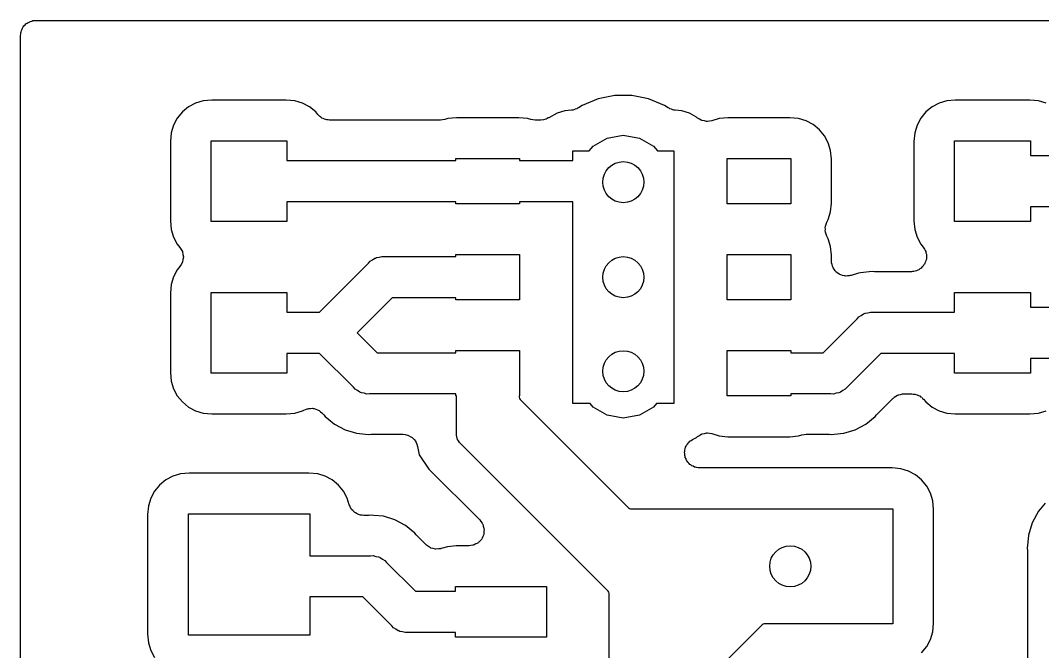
# Model space of a CAD drawing. Extents: x 91 to 190.2, y -113.9 to -59.9.
# Drawn here: x 91.39 to 101.49, y -66.96 to -60.72 of the extents above; entities that cross this region are included whole.
import ezdxf

# ---------------------------------------------------------------- set-up
doc = ezdxf.new("R2010")
doc.units = 0
doc.header["$MEASUREMENT"] = 0
doc.layers.add('BLACK', color=7, linetype='CONTINUOUS')

msp = doc.modelspace()

# ---------------------------------------------------------------- linework, layer by layer
at = {"layer": 'BLACK', "linetype": 'CONTINUOUS'}
for p, q in [((91.4887, -60.729), (91.5016, -60.7268)), ((91.5016, -60.7268), (91.514, -60.7223)), ((91.514, -60.7223), (91.5271, -60.7223)), ((91.5271, -60.7223), (91.54, -60.72)), ((91.54, -60.72), (103.391, -60.72)), ((91.3968, -60.8316), (91.399, -60.8187)), ((91.399, -60.8187), (91.4056, -60.8073)), ((91.4056, -60.8073), (91.4101, -60.795)), ((91.4101, -60.795), (91.4185, -60.7849)), ((91.4185, -60.7849), (91.4251, -60.7736)), ((91.4251, -60.7736), (91.4351, -60.7651)), ((91.4351, -60.7651), (91.4436, -60.7551)), ((91.4436, -60.7551), (91.4549, -60.7485)), ((91.4549, -60.7485), (91.465, -60.7401)), ((91.465, -60.7401), (91.4773, -60.7356)), ((91.4773, -60.7356), (91.4887, -60.729)), ((91.39, -60.87), (91.3923, -60.8571)), ((91.39, -69.7827), (91.39, -60.87)), ((91.3923, -60.844), (91.3968, -60.8316)), ((91.3923, -60.8571), (91.3923, -60.844)), ((93.1966, -61.5158), (93.1212, -61.5387)), ((93.2824, -61.5073), (93.1966, -61.5158)), ((94.0176, -61.5073), (93.2824, -61.5073)), ((94.1034, -61.5158), (94.0176, -61.5073)), ((94.1788, -61.5387), (94.1034, -61.5158)), ((97.1, -61.4957), (96.944, -61.5604)), ((97.2656, -61.4628), (97.1, -61.4957)), ((97.4344, -61.4628), (97.2656, -61.4628)), ((97.6, -61.4957), (97.4344, -61.4628)), ((97.756, -61.5604), (97.6, -61.4957)), ((100.547, -61.5158), (100.471, -61.5387)), ((100.632, -61.5073), (100.547, -61.5158)), ((101.368, -61.5073), (100.632, -61.5073)), ((101.453, -61.5158), (101.368, -61.5073)), ((101.529, -61.5387), (101.453, -61.5158)), ((92.9908, -61.6258), (92.9408, -61.6867)), ((93.0517, -61.5758), (92.9908, -61.6258)), ((93.1212, -61.5387), (93.0517, -61.5758)), ((94.2483, -61.5758), (94.1788, -61.5387)), ((94.3092, -61.6258), (94.2483, -61.5758)), ((94.3307, -61.652), (94.3092, -61.6258)), ((96.7716, -61.6158), (96.6962, -61.6387)), ((96.8391, -61.6091), (96.7716, -61.6158)), ((96.8494, -61.6063), (96.8391, -61.6091)), ((96.86, -61.6056), (96.8494, -61.6063)), ((96.8743, -61.5993), (96.86, -61.6056)), ((96.8892, -61.5951), (96.8743, -61.5993)), ((96.8979, -61.5889), (96.8892, -61.5951)), ((96.9077, -61.5846), (96.8979, -61.5889)), ((96.944, -61.5604), (96.9077, -61.5846)), ((97.7923, -61.5846), (97.756, -61.5604)), ((97.8021, -61.5889), (97.7923, -61.5846)), ((97.8108, -61.5951), (97.8021, -61.5889)), ((97.8257, -61.5993), (97.8108, -61.5951)), ((97.84, -61.6056), (97.8257, -61.5993)), ((97.8506, -61.6063), (97.84, -61.6056)), ((97.8609, -61.6091), (97.8506, -61.6063)), ((97.9284, -61.6158), (97.8609, -61.6091)), ((98.0038, -61.6387), (97.9284, -61.6158)), ((100.341, -61.6258), (100.291, -61.6867)), ((100.402, -61.5758), (100.341, -61.6258)), ((100.471, -61.5387), (100.402, -61.5758)), ((92.9408, -61.6867), (92.9037, -61.7562)), ((94.3413, -61.661), (94.3307, -61.652)), ((94.3502, -61.6717), (94.3413, -61.661)), ((94.3609, -61.6779), (94.3502, -61.6717)), ((94.3702, -61.6859), (94.3609, -61.6779)), ((94.3833, -61.6908), (94.3702, -61.6859)), ((94.3953, -61.6978), (94.3833, -61.6908)), ((94.4075, -61.6999), (94.3953, -61.6978)), ((94.419, -61.7042), (94.4075, -61.6999)), ((94.4329, -61.7044), (94.419, -61.7042)), ((94.4466, -61.7068), (94.4329, -61.7044)), ((95.5416, -61.7068), (94.4466, -61.7068)), ((95.5632, -61.703), (95.5416, -61.7068)), ((95.5851, -61.7003), (95.5632, -61.703)), ((95.6166, -61.6908), (95.5851, -61.7003)), ((95.7024, -61.6823), (95.6166, -61.6908)), ((96.3176, -61.6823), (95.7024, -61.6823)), ((96.4034, -61.6908), (96.3176, -61.6823)), ((96.4349, -61.7003), (96.4034, -61.6908)), ((96.4568, -61.703), (96.4349, -61.7003)), ((96.4784, -61.7068), (96.4568, -61.703)), ((96.5353, -61.7068), (96.4784, -61.7068)), ((96.5601, -61.7024), (96.5353, -61.7068)), ((96.585, -61.6983), (96.5601, -61.7024)), ((96.5857, -61.6979), (96.585, -61.6983)), ((96.5866, -61.6978), (96.5857, -61.6979)), ((96.6084, -61.6851), (96.5866, -61.6978)), ((96.6112, -61.6836), (96.6084, -61.6851)), ((96.6137, -61.6828), (96.6112, -61.6836)), ((96.6962, -61.6387), (96.6137, -61.6828)), ((98.0733, -61.6758), (98.0038, -61.6387)), ((98.0849, -61.6853), (98.0733, -61.6758)), ((98.1034, -61.6957), (98.0849, -61.6853)), ((98.1212, -61.7073), (98.1034, -61.6957)), ((98.126, -61.7085), (98.1212, -61.7073)), ((98.1303, -61.7109), (98.126, -61.7085)), ((98.1512, -61.7143), (98.1303, -61.7109)), ((98.1719, -61.7192), (98.1512, -61.7143)), ((98.1768, -61.7186), (98.1719, -61.7192)), ((98.1817, -61.7194), (98.1768, -61.7186)), ((98.2026, -61.7155), (98.1817, -61.7194)), ((98.2236, -61.7129), (98.2026, -61.7155)), ((98.2966, -61.6908), (98.2236, -61.7129)), ((98.3824, -61.6823), (98.2966, -61.6908)), ((98.9976, -61.6823), (98.3824, -61.6823)), ((99.0834, -61.6908), (98.9976, -61.6823)), ((99.1588, -61.7137), (99.0834, -61.6908)), ((99.2283, -61.7508), (99.1588, -61.7137)), ((100.291, -61.6867), (100.254, -61.7562)), ((92.8808, -61.8316), (92.8723, -61.9174)), ((92.9037, -61.7562), (92.8808, -61.8316)), ((99.2892, -61.8008), (99.2283, -61.7508)), ((99.3392, -61.8617), (99.2892, -61.8008)), ((100.231, -61.8316), (100.222, -61.9174)), ((100.254, -61.7562), (100.231, -61.8316)), ((92.8723, -61.9174), (92.8723, -62.7026)), ((93.275, -62.71), (93.275, -61.91)), ((93.275, -61.91), (94.025, -61.91)), ((94.025, -61.91), (94.025, -62.1068)), ((97.0516, -61.9644), (97.1912, -61.8837)), ((97.1912, -61.8837), (97.35, -61.8557)), ((97.35, -61.8557), (97.5088, -61.8837)), ((97.5088, -61.8837), (97.6484, -61.9644)), ((99.3763, -61.9312), (99.3392, -61.8617)), ((99.3992, -62.0066), (99.3763, -61.9312)), ((100.222, -61.9174), (100.222, -62.7026)), ((100.625, -62.71), (100.625, -61.91)), ((100.625, -61.91), (101.375, -61.91)), ((101.375, -61.91), (101.375, -62.056)), ((96.85, -62.1068), (96.85, -62.01)), ((96.85, -62.01), (97.0133, -62.01)), ((97.0133, -62.01), (97.0516, -61.9644)), ((97.6484, -61.9644), (97.6867, -62.01)), ((97.6867, -62.01), (97.85, -62.01)), ((97.85, -62.01), (97.85, -64.51)), ((99.4077, -62.0924), (99.3992, -62.0066)), ((94.025, -62.1068), (95.695, -62.1068)), ((95.695, -62.1068), (95.695, -62.085)), ((95.695, -62.085), (96.325, -62.085)), ((96.325, -62.085), (96.325, -62.1068)), ((96.325, -62.1068), (96.85, -62.1068)), ((98.375, -62.535), (98.375, -62.085)), ((98.375, -62.085), (99.005, -62.085)), ((99.005, -62.085), (99.005, -62.535)), ((99.4077, -62.5276), (99.4077, -62.0924)), ((101.375, -62.056), (103.43, -62.056)), ((95.695, -62.5132), (94.025, -62.5132)), ((94.025, -62.5132), (94.025, -62.71)), ((95.695, -62.535), (95.695, -62.5132)), ((96.325, -62.535), (95.695, -62.535)), ((96.85, -62.5132), (96.325, -62.5132)), ((96.325, -62.5132), (96.325, -62.535)), ((96.85, -64.51), (96.85, -62.5132)), ((99.005, -62.535), (98.375, -62.535)), ((99.3992, -62.6134), (99.4077, -62.5276)), ((99.3763, -62.6888), (99.3992, -62.6134)), ((103.35, -62.564), (101.375, -62.564)), ((101.375, -62.564), (101.375, -62.71)), ((92.8723, -62.7026), (92.8808, -62.7884)), ((94.025, -62.71), (93.275, -62.71)), ((99.3482, -62.7541), (99.3561, -62.7344)), ((99.3561, -62.7344), (99.3627, -62.7143)), ((99.3627, -62.7143), (99.3763, -62.6888)), ((100.222, -62.7026), (100.231, -62.7884)), ((101.375, -62.71), (100.625, -62.71)), ((92.8808, -62.7884), (92.9037, -62.8638)), ((99.3465, -62.7638), (99.3481, -62.7591)), ((99.3472, -62.785), (99.3465, -62.7638)), ((99.3465, -62.8062), (99.3472, -62.785)), ((99.3481, -62.8109), (99.3465, -62.8062)), ((99.3481, -62.7591), (99.3482, -62.7541)), ((99.3482, -62.8159), (99.3481, -62.8109)), ((99.3561, -62.8356), (99.3482, -62.8159)), ((99.3627, -62.8557), (99.3561, -62.8356)), ((100.231, -62.7884), (100.254, -62.8638)), ((92.9037, -62.8638), (92.9408, -62.9333)), ((92.9408, -62.9333), (92.9667, -62.9648)), ((99.3763, -62.8812), (99.3627, -62.8557)), ((99.3992, -62.9566), (99.3763, -62.8812)), ((100.254, -62.8638), (100.291, -62.9333)), ((100.291, -62.9333), (100.314, -62.9616)), ((92.9667, -62.9648), (92.9786, -62.9861)), ((92.9786, -62.9861), (92.9911, -63.0072)), ((92.9911, -63.0072), (92.9914, -63.0088)), ((92.9914, -63.0088), (92.9922, -63.0102)), ((92.9922, -63.0102), (92.9962, -63.0343)), ((92.9962, -63.0343), (93.0007, -63.0584)), ((95.695, -63.0568), (95.695, -63.035)), ((95.695, -63.035), (96.325, -63.035)), ((96.325, -63.035), (96.325, -63.485)), ((98.375, -63.485), (98.375, -63.035)), ((98.375, -63.035), (99.005, -63.035)), ((99.005, -63.035), (99.005, -63.485)), ((99.4077, -63.0424), (99.3992, -62.9566)), ((99.4077, -63.0999), (99.4077, -63.0424)), ((100.314, -62.9616), (100.32, -62.9724)), ((100.32, -62.9724), (100.328, -62.9818)), ((100.328, -62.9818), (100.333, -62.9949)), ((100.333, -62.9949), (100.34, -63.007)), ((100.34, -63.007), (100.342, -63.0192)), ((100.342, -63.0192), (100.346, -63.0308)), ((100.346, -63.0308), (100.346, -63.0447)), ((100.346, -63.0447), (100.348, -63.0584)), ((92.9787, -63.1339), (92.9667, -63.1552)), ((92.9911, -63.1128), (92.9787, -63.1339)), ((92.9914, -63.1112), (92.9911, -63.1128)), ((92.9922, -63.1098), (92.9914, -63.1112)), ((92.9962, -63.0857), (92.9922, -63.1098)), ((93.0007, -63.0616), (92.9962, -63.0857)), ((93.0007, -63.0584), (93.0005, -63.06)), ((93.0005, -63.06), (93.0007, -63.0616)), ((94.3458, -63.6068), (94.83, -63.1226)), ((94.83, -63.1226), (94.8474, -63.1019)), ((94.8474, -63.1019), (94.8707, -63.0885)), ((94.8707, -63.0885), (94.8928, -63.073)), ((94.8928, -63.073), (94.9016, -63.0706)), ((94.9016, -63.0706), (94.9094, -63.0661)), ((94.9094, -63.0661), (94.936, -63.0614)), ((94.936, -63.0614), (94.962, -63.0545)), ((94.962, -63.0545), (94.9889, -63.0568)), ((94.9889, -63.0568), (95.695, -63.0568)), ((99.4092, -63.1088), (99.4077, -63.0999)), ((99.4087, -63.1178), (99.4092, -63.1088)), ((99.4137, -63.1343), (99.4087, -63.1178)), ((99.4167, -63.1512), (99.4137, -63.1343)), ((99.4212, -63.159), (99.4167, -63.1512)), ((100.319, -63.1425), (100.312, -63.1545)), ((100.328, -63.1318), (100.319, -63.1425)), ((100.332, -63.1202), (100.328, -63.1318)), ((100.338, -63.1096), (100.332, -63.1202)), ((100.341, -63.0959), (100.338, -63.1096)), ((100.346, -63.0828), (100.341, -63.0959)), ((100.348, -63.0584), (100.346, -63.0705)), ((100.346, -63.0705), (100.346, -63.0828)), ((92.9408, -63.1867), (92.9037, -63.2562)), ((92.9667, -63.1552), (92.9408, -63.1867)), ((99.4239, -63.1677), (99.4212, -63.159)), ((99.4342, -63.1814), (99.4239, -63.1677)), ((99.4428, -63.1963), (99.4342, -63.1814)), ((99.4497, -63.2021), (99.4428, -63.1963)), ((99.4551, -63.2094), (99.4497, -63.2021)), ((99.4695, -63.2187), (99.4551, -63.2094)), ((99.4827, -63.2298), (99.4695, -63.2187)), ((99.4912, -63.2329), (99.4827, -63.2298)), ((99.4987, -63.2378), (99.4912, -63.2329)), ((99.5155, -63.2417), (99.4987, -63.2378)), ((99.5316, -63.2476), (99.5155, -63.2417)), ((99.5407, -63.2476), (99.5316, -63.2476)), ((99.5495, -63.2497), (99.5407, -63.2476)), ((99.5665, -63.2476), (99.5495, -63.2497)), ((99.5837, -63.2476), (99.5665, -63.2476)), ((99.5922, -63.2445), (99.5837, -63.2476)), ((99.6012, -63.2434), (99.5922, -63.2445)), ((99.6765, -63.2206), (99.6012, -63.2434)), ((99.6932, -63.2155), (99.6765, -63.2206)), ((99.6765, -63.2206), (99.6765, -63.2206)), ((99.6765, -63.2206), (99.6765, -63.2206)), ((99.8114, -63.2039), (99.6932, -63.2155)), ((99.8337, -63.2061), (99.8114, -63.2039)), ((99.8411, -63.2055), (99.8337, -63.2061)), ((99.8484, -63.2068), (99.8411, -63.2055)), ((100.198, -63.2068), (99.8484, -63.2068)), ((100.21, -63.2047), (100.198, -63.2068)), ((100.223, -63.2048), (100.21, -63.2047)), ((100.236, -63.2002), (100.223, -63.2048)), ((100.249, -63.1978), (100.236, -63.2002)), ((100.26, -63.1916), (100.249, -63.1978)), ((100.272, -63.1875), (100.26, -63.1916)), ((100.282, -63.1787), (100.272, -63.1875)), ((100.295, -63.1717), (100.282, -63.1787)), ((100.302, -63.1623), (100.295, -63.1717)), ((100.312, -63.1545), (100.302, -63.1623)), ((92.8808, -63.3316), (92.8723, -63.4174)), ((92.9037, -63.2562), (92.8808, -63.3316)), ((92.8723, -63.4174), (92.8723, -64.2026)), ((93.275, -64.21), (93.275, -63.41)), ((93.275, -63.41), (94.025, -63.41)), ((94.025, -63.41), (94.025, -63.6068)), ((100.625, -63.6068), (100.625, -63.41)), ((100.625, -63.41), (101.375, -63.41)), ((101.375, -63.41), (101.375, -63.556)), ((95.0642, -63.4632), (94.7181, -63.8093)), ((95.695, -63.4632), (95.0642, -63.4632)), ((95.695, -63.485), (95.695, -63.4632)), ((96.325, -63.485), (95.695, -63.485)), ((99.005, -63.485), (98.375, -63.485)), ((101.375, -63.556), (101.909, -63.556)), ((94.025, -63.6068), (94.3458, -63.6068)), ((99.6614, -63.6726), (99.6788, -63.6519)), ((99.6788, -63.6519), (99.7021, -63.6385)), ((99.7021, -63.6385), (99.7242, -63.623)), ((99.7242, -63.623), (99.733, -63.6206)), ((99.733, -63.6206), (99.7408, -63.6161)), ((99.7408, -63.6161), (99.7674, -63.6114)), ((99.7674, -63.6114), (99.7934, -63.6045)), ((99.7934, -63.6045), (99.8203, -63.6068)), ((99.8203, -63.6068), (100.625, -63.6068)), ((99.3272, -64.0068), (99.6614, -63.6726)), ((94.7181, -63.8093), (94.9156, -64.0068)), ((94.3472, -64.0132), (94.025, -64.0132)), ((94.025, -64.0132), (94.025, -64.21)), ((94.6814, -64.3474), (94.3472, -64.0132)), ((94.9156, -64.0068), (95.695, -64.0068)), ((95.695, -64.0068), (95.695, -63.985)), ((95.695, -63.985), (96.325, -63.985)), ((96.325, -63.985), (96.325, -64.435)), ((98.375, -64.435), (98.375, -63.985)), ((98.375, -63.985), (99.005, -63.985)), ((99.005, -63.985), (99.005, -64.0068)), ((99.005, -64.0068), (99.3272, -64.0068)), ((99.8956, -64.0132), (99.5614, -64.3474)), ((100.625, -64.0132), (99.8956, -64.0132)), ((100.625, -64.21), (100.625, -64.0132)), ((101.815, -64.064), (101.375, -64.064)), ((101.375, -64.064), (101.375, -64.21)), ((92.8723, -64.2026), (92.8808, -64.2884)), ((94.025, -64.21), (93.275, -64.21)), ((101.375, -64.21), (100.625, -64.21)), ((92.8808, -64.2884), (92.9037, -64.3638)), ((92.9037, -64.3638), (92.9408, -64.4333)), ((94.6988, -64.3681), (94.6814, -64.3474)), ((99.5614, -64.3474), (99.544, -64.3681)), ((92.9408, -64.4333), (92.9908, -64.4942)), ((94.7221, -64.3815), (94.6988, -64.3681)), ((94.7442, -64.397), (94.7221, -64.3815)), ((94.753, -64.3993), (94.7442, -64.397)), ((94.7608, -64.4039), (94.753, -64.3993)), ((94.7874, -64.4086), (94.7608, -64.4039)), ((94.8134, -64.4155), (94.7874, -64.4086)), ((94.8403, -64.4132), (94.8134, -64.4155)), ((95.695, -64.4132), (94.8403, -64.4132)), ((95.695, -64.435), (95.695, -64.4132)), ((95.7, -64.435), (95.695, -64.435)), ((95.7, -64.8124), (95.7, -64.435)), ((96.325, -64.435), (96.32, -64.435)), ((96.32, -64.435), (96.32, -64.4475)), ((96.32, -64.4475), (96.3223, -64.459)), ((96.3223, -64.459), (96.3288, -64.4688)), ((99.005, -64.435), (98.375, -64.435)), ((99.4025, -64.4132), (99.005, -64.4132)), ((99.005, -64.4132), (99.005, -64.435)), ((99.4294, -64.4155), (99.4025, -64.4132)), ((99.4554, -64.4086), (99.4294, -64.4155)), ((99.482, -64.4039), (99.4554, -64.4086)), ((99.4898, -64.3994), (99.482, -64.4039)), ((99.4986, -64.397), (99.4898, -64.3994)), ((99.5207, -64.3815), (99.4986, -64.397)), ((99.544, -64.3681), (99.5207, -64.3815)), ((99.8641, -64.6104), (100.017, -64.4571)), ((100.017, -64.4571), (100.023, -64.4533)), ((100.023, -64.4533), (100.027, -64.4483)), ((100.027, -64.4483), (100.044, -64.4385)), ((100.044, -64.4385), (100.06, -64.4273)), ((100.06, -64.4273), (100.066, -64.4255)), ((100.066, -64.4255), (100.072, -64.4222)), ((100.072, -64.4222), (100.091, -64.4188)), ((100.091, -64.4188), (100.11, -64.4138)), ((100.11, -64.4138), (100.117, -64.4143)), ((100.117, -64.4143), (100.123, -64.4132)), ((100.123, -64.4132), (100.203, -64.4132)), ((100.203, -64.4132), (100.217, -64.4156)), ((100.217, -64.4156), (100.231, -64.4158)), ((100.231, -64.4158), (100.243, -64.4201)), ((100.243, -64.4201), (100.255, -64.4222)), ((100.255, -64.4222), (100.267, -64.4292)), ((100.267, -64.4292), (100.28, -64.4341)), ((100.28, -64.4341), (100.289, -64.4421)), ((100.289, -64.4421), (100.3, -64.4483)), ((100.3, -64.4483), (100.309, -64.459)), ((100.309, -64.459), (100.319, -64.468)), ((92.9908, -64.4942), (93.0517, -64.5442)), ((93.0517, -64.5442), (93.1212, -64.5813)), ((94.2084, -64.5689), (94.2239, -64.5617)), ((94.2239, -64.5617), (94.233, -64.5609)), ((94.233, -64.5609), (94.2416, -64.5581)), ((94.2416, -64.5581), (94.2587, -64.5586)), ((94.2587, -64.5586), (94.2758, -64.5571)), ((94.2758, -64.5571), (94.2846, -64.5595)), ((94.2846, -64.5595), (94.2936, -64.5598)), ((94.2936, -64.5598), (94.3096, -64.5662)), ((94.3096, -64.5662), (94.3262, -64.5706)), ((96.3288, -64.4688), (97.4012, -65.5412)), ((97.0217, -64.51), (96.85, -64.51)), ((97.0516, -64.5456), (97.0217, -64.51)), ((97.1912, -64.6263), (97.0516, -64.5456)), ((97.6484, -64.5456), (97.5088, -64.6263)), ((97.6783, -64.51), (97.6484, -64.5456)), ((97.85, -64.51), (97.6783, -64.51)), ((100.319, -64.468), (100.341, -64.4942)), ((100.341, -64.4942), (100.402, -64.5442)), ((100.402, -64.5442), (100.471, -64.5813)), ((93.1212, -64.5813), (93.1966, -64.6042)), ((93.1966, -64.6042), (93.2824, -64.6127)), ((93.2824, -64.6127), (94.0176, -64.6127)), ((94.0176, -64.6127), (94.1034, -64.6042)), ((94.1034, -64.6042), (94.1788, -64.5813)), ((94.1788, -64.5813), (94.1921, -64.5743)), ((94.1921, -64.5743), (94.2084, -64.5689)), ((94.3262, -64.5706), (94.3336, -64.5758)), ((94.3336, -64.5758), (94.342, -64.5792)), ((94.342, -64.5792), (94.3548, -64.5906)), ((94.3548, -64.5906), (94.3688, -64.6005)), ((94.3688, -64.6005), (94.3787, -64.6104)), ((94.3787, -64.6104), (94.383, -64.6164)), ((94.383, -64.6164), (94.3886, -64.6213)), ((94.3886, -64.6213), (94.4028, -64.6386)), ((94.4028, -64.6386), (94.4947, -64.714)), ((97.35, -64.6543), (97.1912, -64.6263)), ((97.5088, -64.6263), (97.35, -64.6543)), ((99.7481, -64.714), (99.84, -64.6386)), ((99.84, -64.6386), (99.8542, -64.6213)), ((99.8542, -64.6213), (99.8598, -64.6164)), ((99.8598, -64.6164), (99.8641, -64.6104)), ((100.471, -64.5813), (100.547, -64.6042)), ((100.547, -64.6042), (100.632, -64.6127)), ((100.632, -64.6127), (101.368, -64.6127)), ((101.368, -64.6127), (101.453, -64.6042)), ((101.453, -64.6042), (101.529, -64.5813)), ((94.4947, -64.714), (94.5994, -64.77)), ((99.6434, -64.77), (99.7481, -64.714)), ((94.5994, -64.77), (94.68, -64.7944)), ((94.68, -64.7944), (94.68, -64.7944)), ((94.68, -64.7944), (94.7132, -64.8045)), ((94.7132, -64.8045), (94.8314, -64.8161)), ((94.8314, -64.8161), (94.8537, -64.8139)), ((94.8537, -64.8139), (94.8611, -64.8145)), ((94.8611, -64.8145), (94.8684, -64.8132)), ((94.8684, -64.8132), (95.1695, -64.8132)), ((95.1695, -64.8132), (95.1936, -64.8174)), ((95.1936, -64.8174), (95.2177, -64.8212)), ((95.2177, -64.8212), (95.2192, -64.822)), ((95.2192, -64.822), (95.2208, -64.8222)), ((95.2208, -64.8222), (95.242, -64.8345)), ((95.242, -64.8345), (95.2634, -64.8462)), ((95.2634, -64.8462), (95.2645, -64.8475)), ((95.2645, -64.8475), (95.266, -64.8483)), ((95.266, -64.8483), (95.2817, -64.867)), ((95.2817, -64.867), (95.2978, -64.8854)), ((95.701, -64.8179), (95.7, -64.8124)), ((95.7005, -64.8235), (95.701, -64.8179)), ((95.7048, -64.8395), (95.7005, -64.8235)), ((95.7077, -64.8558), (95.7048, -64.8395)), ((95.7105, -64.8607), (95.7077, -64.8558)), ((95.7119, -64.8661), (95.7105, -64.8607)), ((95.7214, -64.8797), (95.7119, -64.8661)), ((98.0221, -64.8747), (98.0343, -64.8651)), ((98.0343, -64.8651), (98.0733, -64.8442)), ((98.0733, -64.8442), (98.0849, -64.8347)), ((98.0849, -64.8347), (98.1034, -64.8243)), ((98.1034, -64.8243), (98.1212, -64.8127)), ((98.1212, -64.8127), (98.126, -64.8115)), ((98.126, -64.8115), (98.1303, -64.8091)), ((98.1303, -64.8091), (98.1512, -64.8057)), ((98.1512, -64.8057), (98.1719, -64.8008)), ((98.1719, -64.8008), (98.1768, -64.8014)), ((98.1768, -64.8014), (98.1817, -64.8006)), ((98.1817, -64.8006), (98.2026, -64.8045)), ((98.2026, -64.8045), (98.2236, -64.8071)), ((98.2236, -64.8071), (98.2966, -64.8292)), ((98.2966, -64.8292), (98.3824, -64.8377)), ((98.3824, -64.8377), (98.9976, -64.8377)), ((98.9976, -64.8377), (99.0834, -64.8292)), ((99.0834, -64.8292), (99.1149, -64.8197)), ((99.1149, -64.8197), (99.1368, -64.817)), ((99.1368, -64.817), (99.1584, -64.8132)), ((99.1584, -64.8132), (99.3744, -64.8132)), ((99.3744, -64.8132), (99.3817, -64.8145)), ((99.3817, -64.8145), (99.3891, -64.8139)), ((99.3891, -64.8139), (99.4114, -64.8161)), ((99.4114, -64.8161), (99.4337, -64.8139)), ((99.4337, -64.8139), (99.5297, -64.8045)), ((99.5297, -64.8045), (99.6434, -64.77)), ((95.2978, -64.8854), (95.2984, -64.8869)), ((95.2984, -64.8869), (95.2994, -64.8882)), ((95.2994, -64.8882), (95.3078, -64.9112)), ((95.3078, -64.9112), (95.3167, -64.9339)), ((95.3167, -64.9339), (95.3332, -65.017)), ((95.7297, -64.894), (95.7214, -64.8797)), ((95.734, -64.8976), (95.7297, -64.894)), ((95.7372, -64.9022), (95.734, -64.8976)), ((97.2012, -66.3662), (95.7372, -64.9022)), ((97.9573, -64.9713), (97.9626, -64.9567)), ((97.9573, -64.982), (97.9573, -64.9713)), ((97.9626, -64.9567), (97.9658, -64.9415)), ((97.9658, -64.9415), (97.9714, -64.9324)), ((97.9714, -64.9324), (97.9751, -64.9223)), ((97.9751, -64.9223), (97.9851, -64.9104)), ((97.9851, -64.9104), (97.9933, -64.8972)), ((97.9933, -64.8972), (98.0017, -64.8906)), ((98.0017, -64.8906), (98.0086, -64.8824)), ((98.0086, -64.8824), (98.0221, -64.8747)), ((95.3332, -65.017), (95.4276, -65.1583)), ((97.9551, -64.9924), (97.9573, -64.982)), ((97.9573, -65.0078), (97.9551, -64.9924)), ((97.9573, -65.0234), (97.9573, -65.0078)), ((97.9609, -65.0334), (97.9573, -65.0234)), ((97.9624, -65.044), (97.9609, -65.0334)), ((97.9698, -65.0577), (97.9624, -65.044)), ((97.9751, -65.0723), (97.9698, -65.0577)), ((97.982, -65.0805), (97.9751, -65.0723)), ((95.4276, -65.1583), (95.9306, -65.6613)), ((97.987, -65.0899), (97.982, -65.0805)), ((97.9986, -65.1003), (97.987, -65.0899)), ((98.0086, -65.1122), (97.9986, -65.1003)), ((98.0178, -65.1176), (98.0086, -65.1122)), ((98.0258, -65.1247), (98.0178, -65.1176)), ((98.0402, -65.1305), (98.0258, -65.1247)), ((98.0537, -65.1383), (98.0402, -65.1305)), ((98.0642, -65.1401), (98.0537, -65.1383)), ((98.0741, -65.1441), (98.0642, -65.1401)), ((98.0897, -65.1446), (98.0741, -65.1441)), ((98.105, -65.1473), (98.0897, -65.1446)), ((100.008, -65.1473), (98.105, -65.1473)), ((100.093, -65.1558), (100.008, -65.1473)), ((100.169, -65.1787), (100.093, -65.1558)), ((92.8267, -65.2658), (92.7658, -65.3158)), ((92.8962, -65.2287), (92.8267, -65.2658)), ((92.9716, -65.2058), (92.8962, -65.2287)), ((93.0574, -65.1973), (92.9716, -65.2058)), ((94.2426, -65.1973), (93.0574, -65.1973)), ((94.3284, -65.2058), (94.2426, -65.1973)), ((94.4038, -65.2287), (94.3284, -65.2058)), ((94.4733, -65.2658), (94.4038, -65.2287)), ((94.5342, -65.3158), (94.4733, -65.2658)), ((100.238, -65.2158), (100.169, -65.1787)), ((100.299, -65.2658), (100.238, -65.2158)), ((100.349, -65.3267), (100.299, -65.2658)), ((92.7658, -65.3158), (92.7158, -65.3767)), ((94.5842, -65.3767), (94.5342, -65.3158)), ((100.386, -65.3962), (100.349, -65.3267)), ((92.6787, -65.4462), (92.6558, -65.5216)), ((92.7158, -65.3767), (92.6787, -65.4462)), ((94.6213, -65.4462), (94.5842, -65.3767)), ((94.6408, -65.5103), (94.6213, -65.4462)), ((100.409, -65.4716), (100.386, -65.3962)), ((100.418, -65.5574), (100.409, -65.4716)), ((92.6558, -65.5216), (92.6473, -65.6074)), ((94.6486, -65.5257), (94.6408, -65.5103)), ((94.6544, -65.5418), (94.6486, -65.5257)), ((94.6603, -65.5487), (94.6544, -65.5418)), ((94.6644, -65.5568), (94.6603, -65.5487)), ((94.6769, -65.5686), (94.6644, -65.5568)), ((94.6879, -65.5817), (94.6769, -65.5686)), ((97.4012, -65.5412), (97.411, -65.5477)), ((97.411, -65.5477), (97.4225, -65.55)), ((97.4225, -65.55), (100.015, -65.55)), ((100.015, -65.55), (100.015, -66.69)), ((100.418, -66.6826), (100.418, -65.5574)), ((101.454, -65.5749), (101.393, -65.6885)), ((101.52, -65.4946), (101.454, -65.5749)), ((92.6473, -65.6074), (92.6473, -66.7926)), ((93.05, -66.8), (93.05, -65.6)), ((93.05, -65.6), (94.25, -65.6)), ((94.25, -65.6), (94.25, -66.0168)), ((94.6958, -65.5862), (94.6879, -65.5817)), ((94.7024, -65.5924), (94.6958, -65.5862)), ((94.7182, -65.5992), (94.7024, -65.5924)), ((94.733, -65.6078), (94.7182, -65.5992)), ((94.742, -65.6093), (94.733, -65.6078)), ((94.7503, -65.6129), (94.742, -65.6093)), ((94.7674, -65.6138), (94.7503, -65.6129)), ((94.7843, -65.6168), (94.7674, -65.6138)), ((94.823, -65.6168), (94.7843, -65.6168)), ((94.8303, -65.6155), (94.823, -65.6168)), ((94.8377, -65.6161), (94.8303, -65.6155)), ((94.86, -65.6139), (94.8377, -65.6161)), ((94.8823, -65.6161), (94.86, -65.6139)), ((94.9783, -65.6255), (94.8823, -65.6161)), ((95.092, -65.66), (94.9783, -65.6255)), ((95.1967, -65.716), (95.092, -65.66)), ((95.9306, -65.6613), (95.9418, -65.6773)), ((95.9418, -65.6773), (95.9544, -65.6923)), ((95.2886, -65.7914), (95.1967, -65.716)), ((95.9544, -65.6923), (95.9567, -65.6985)), ((95.9567, -65.6985), (95.9605, -65.7039)), ((95.9605, -65.7039), (95.9655, -65.7229)), ((95.9655, -65.7229), (95.9722, -65.7413)), ((95.9722, -65.7413), (95.9722, -65.7479)), ((95.9722, -65.7479), (95.974, -65.7543)), ((95.974, -65.7543), (95.9722, -65.7738)), ((95.9722, -65.7738), (95.9722, -65.7934)), ((101.393, -65.6885), (101.355, -65.8118)), ((95.3028, -65.8087), (95.2886, -65.7914)), ((95.3084, -65.8136), (95.3028, -65.8087)), ((95.3127, -65.8196), (95.3084, -65.8136)), ((95.4001, -65.9071), (95.3127, -65.8196)), ((95.9335, -65.8672), (95.9209, -65.8822)), ((95.9474, -65.8534), (95.9335, -65.8672)), ((95.9502, -65.8474), (95.9474, -65.8534)), ((95.9544, -65.8423), (95.9502, -65.8474)), ((95.9611, -65.8239), (95.9544, -65.8423)), ((95.9694, -65.8062), (95.9611, -65.8239)), ((95.97, -65.7996), (95.9694, -65.8062)), ((95.9722, -65.7934), (95.97, -65.7996)), ((101.349, -65.8811), (101.343, -65.94)), ((101.355, -65.8118), (101.349, -65.8811)), ((101.349, -65.8811), (101.349, -65.8811)), ((95.4022, -65.9085), (95.4001, -65.9071)), ((95.4037, -65.9105), (95.4022, -65.9085)), ((95.4234, -65.9234), (95.4037, -65.9105)), ((95.4428, -65.937), (95.4234, -65.9234)), ((95.4452, -65.9376), (95.4428, -65.937)), ((95.4473, -65.939), (95.4452, -65.9376)), ((95.4703, -65.9443), (95.4473, -65.939)), ((95.4931, -65.9504), (95.4703, -65.9443)), ((95.4956, -65.9502), (95.4931, -65.9504)), ((95.498, -65.9508), (95.4956, -65.9502)), ((95.5215, -65.948), (95.498, -65.9508)), ((95.545, -65.9459), (95.5215, -65.948)), ((95.5473, -65.9448), (95.545, -65.9459)), ((95.5497, -65.9445), (95.5473, -65.9448)), ((95.6116, -65.9258), (95.5497, -65.9445)), ((95.6974, -65.9173), (95.6116, -65.9258)), ((95.8245, -65.9173), (95.6974, -65.9173)), ((95.8438, -65.9139), (95.8245, -65.9173)), ((95.8633, -65.9122), (95.8438, -65.9139)), ((95.8693, -65.9094), (95.8633, -65.9122)), ((95.8758, -65.9083), (95.8693, -65.9094)), ((95.8928, -65.8985), (95.8758, -65.9083)), ((95.9106, -65.8902), (95.8928, -65.8985)), ((95.9152, -65.8855), (95.9106, -65.8902)), ((95.9209, -65.8822), (95.9152, -65.8855)), ((101.343, -65.94), (101.345, -65.9648)), ((101.345, -65.9648), (101.345, -65.9722)), ((101.345, -65.9722), (101.346, -65.9795)), ((101.346, -65.9795), (101.346, -68.219)), ((94.25, -66.0168), (94.8511, -66.0168)), ((94.8511, -66.0168), (94.878, -66.0145)), ((94.878, -66.0145), (94.904, -66.0214)), ((94.904, -66.0214), (94.9306, -66.0261)), ((94.9306, -66.0261), (94.9384, -66.0306)), ((94.9384, -66.0306), (94.9472, -66.033)), ((94.9472, -66.033), (94.9693, -66.0485)), ((94.9693, -66.0485), (94.9926, -66.0619)), ((94.9926, -66.0619), (95.01, -66.0826)), ((95.01, -66.0826), (95.2942, -66.3668)), ((95.2942, -66.3668), (95.69, -66.3668)), ((95.69, -66.3668), (95.69, -66.32)), ((95.69, -66.32), (96.59, -66.32)), ((96.59, -66.32), (96.59, -66.82)), ((97.2077, -66.376), (97.2012, -66.3662)), ((97.21, -66.3875), (97.2077, -66.376)), ((94.7758, -66.4232), (94.25, -66.4232)), ((94.25, -66.4232), (94.25, -66.8)), ((95.06, -66.7074), (94.7758, -66.4232)), ((97.21, -67.5475), (97.21, -66.3875)), ((100.409, -66.7684), (100.418, -66.6826)), ((95.0774, -66.7281), (95.06, -66.7074)), ((95.1007, -66.7415), (95.0774, -66.7281)), ((95.1228, -66.757), (95.1007, -66.7415)), ((95.1316, -66.7594), (95.1228, -66.757)), ((95.1394, -66.7639), (95.1316, -66.7594)), ((95.166, -66.7686), (95.1394, -66.7639)), ((95.192, -66.7755), (95.166, -66.7686)), ((95.2189, -66.7732), (95.192, -66.7755)), ((95.69, -66.7732), (95.2189, -66.7732)), ((95.69, -66.82), (95.69, -66.7732)), ((98.7212, -66.6988), (97.1472, -68.2728)), ((98.731, -66.6923), (98.7212, -66.6988)), ((98.7425, -66.69), (98.731, -66.6923)), ((100.015, -66.69), (98.7425, -66.69)), ((100.386, -66.8438), (100.409, -66.7684)), ((92.6473, -66.7926), (92.6558, -66.8784)), ((92.6558, -66.8784), (92.6787, -66.9538)), ((94.25, -66.8), (93.05, -66.8)), ((96.59, -66.82), (95.69, -66.82)), ((100.349, -66.9133), (100.386, -66.8438)), ((92.6787, -66.9538), (92.7158, -67.0233)), ((100.299, -66.9742), (100.349, -66.9133))]:
    msp.add_line(p, q, dxfattribs=at)
at = {"layer": 'BLACK'}
for centre in [(97.35, -62.32), (97.35, -63.26), (97.35, -64.19), (99, -66.12)]:
    msp.add_circle(centre, 0.2032, dxfattribs=at)

doc.saveas('drawing.dxf')
